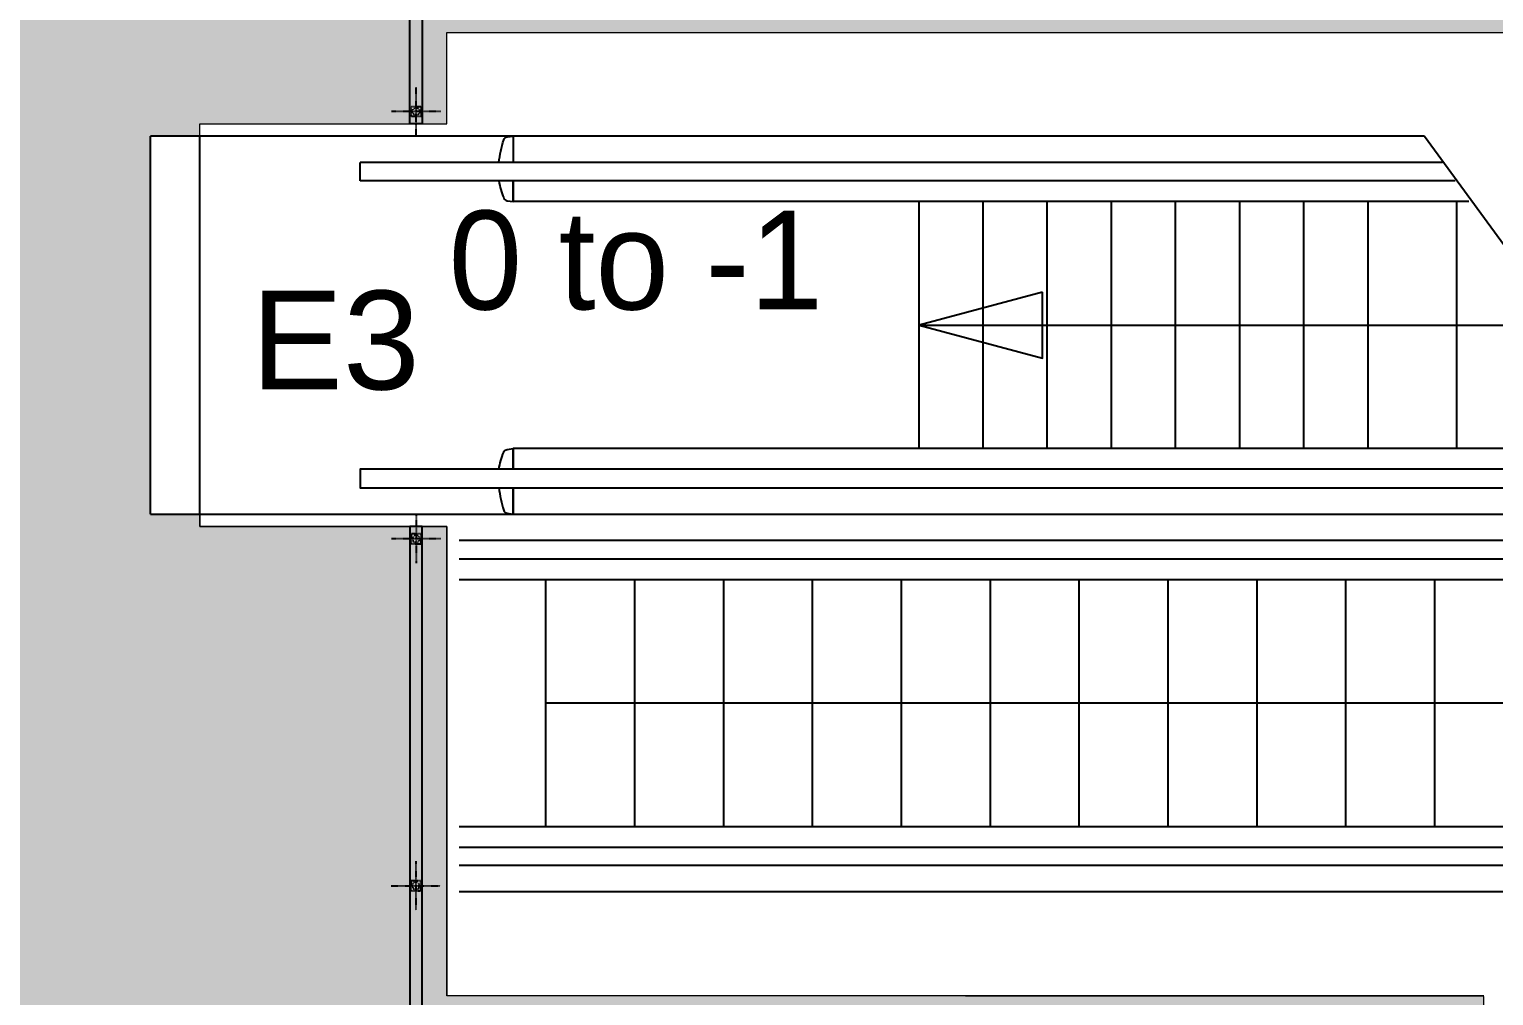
# Model space of a CAD drawing. Header units: metres. Extents: x -11920 to 1298, y -8631 to 433.
# Drawn here: x -3188 to -2594, y -8306 to -7915 of the extents above; entities that cross this region are included whole.
import ezdxf
from ezdxf.enums import TextEntityAlignment as Align

# ---------------------------------------------------------------- set-up
doc = ezdxf.new("R2010")
doc.units = ezdxf.units.M
doc.header["$LTSCALE"] = 0.01
doc.header["$MEASUREMENT"] = 0
doc.linetypes.add('DASHDOT2', pattern=[0.5, 0.25, -0.125, 0, -0.125])
doc.linetypes.add('HIDDEN2', pattern=[0.1875, 0.125, -0.0625])
doc.layers.get('0').update_dxf_attribs({"color": 30, "lineweight": 0})
for name, color, linetype, lineweight in [('Ag-040', 2, 'Continuous', 20), ('AG-Slab_Hole', 163, 'Continuous', 20), ('DOS-AG-Floor_PVC', 91, 'Continuous', 15)]:
    doc.layers.add(name, color=color, linetype=linetype, lineweight=lineweight)
doc.layers.add('AG-HANDRAIL', color=20, linetype='Continuous')
doc.layers.add('AR-ESCALATOR', color=3, linetype='Continuous')
doc.styles.add('ARIAL', font='arial.ttf', dxfattribs={"width": 0.9})
doc.styles.add('IIS IKEA SANS', font='')
doc.styles.get('IIS IKEA SANS').set_extended_font_data('IKEA Sans')

# ---------------------------------------------------------------- blocks, each defined once
blk = doc.blocks.new('IIS_RoomInfo_2D')
at = {"style": 'IIS IKEA SANS'}
for tag, p, height in [('IIS_ROOMINFO_1:ROOMNAME', (-5.191, 1.615), 2), ('IIS_ROOMINFO_1:ROOMNO', (-5.191, -1.385), 2), ('IIS_ROOMINFO_1:ROOMM2', (-5.191, -3.635), 1.25)]:
    blk.add_attdef(tag, p, '', height=height, dxfattribs=at)
blk = doc.blocks.new('HNDR-PLN')
at = {"layer": 'AG-HANDRAIL', "linetype": 'DASHDOT2', "ltscale": 2}
for points in [[(0, -100), (0, 100)], [(-100, -0.3), (100, -0.3)]]:
    blk.add_lwpolyline(points, dxfattribs=at)
at = {"layer": 'AG-HANDRAIL', "color": 9, "linetype": 'HIDDEN2'}
blk.add_lwpolyline([(20, 19.7), (20, -20.3), (-20, -20.3), (-20, 19.7)], close=True, dxfattribs=at)
blk.add_circle((0, -0.3), 15, dxfattribs=at)
blk = doc.blocks.new('GVEST')
at = {"layer": 'AG-HANDRAIL', "ltscale": 0.3}
for points in [[(-16100, -3600), (-16100, -4070), (-16150, -4070), (-16150, -3550), (-6201.1, -3550), (-6201.1, -4070), (-6251.1, -4070), (-6251.1, -3600), (-16100, -3600)], [(-16100, -8609.6), (-16100, -5700), (-16150, -5700), (-16150, -8609.6), (-16100, -8609.6)]]:
    blk.add_lwpolyline(points, dxfattribs=at)
at = {"layer": 'AG-Slab_Hole', "ltscale": 0.3}
for points in [[(-17000, -4120), (-17000, -4070), (-16000, -4070), (-16000, -3700)], [(-16000, -3700), (-6350, -3700), (-6350, -4070), (-5350, -4070), (-5350, -4120)], [(-17000, -5650), (-17000, -5700), (-16000, -5700), (-16000, -7600)], [(-11800, -7600), (-16000, -7600)]]:
    blk.add_lwpolyline(points, dxfattribs=at)
at = {"layer": 'AR-ESCALATOR', "color": 140}
blk.add_line((-12039.2, -4120), (-10922, -5650), dxfattribs=at)
for points in [[(-12039.2, -4120), (-17200, -4120)], [(-17200, -5650), (-17200, -4120)], [(-17000, -5650), (-17000, -4120)], [(-11967.1, -4226.5), (-16350, -4226.5)], [(-16350, -4301.5), (-16350, -4226.5)], [(-11916.3, -4301.5), (-16350, -4301.5)], [(-15730.6, -4301.5), (-15730.6, -4385)], [(-11859.7, -4385), (-15730.6, -4385)], [(-14087.1, -5385), (-14087.1, -4385)], [(-13827.3, -5385), (-13827.3, -4385)], [(-13567.5, -5385), (-13567.5, -4385)], [(-13307.7, -5385), (-13307.7, -4385)], [(-13047.9, -5385), (-13047.9, -4385)], [(-12788.1, -5385), (-12788.1, -4385)], [(-12528.3, -5385), (-12528.3, -4385)], [(-12268.5, -5385), (-12268.5, -4385)], [(-11908.5, -5385), (-11908.5, -4385)], [(-14087.1, -4885), (-11480.6, -4885)], [(-15730.6, -5385), (-15730.6, -5468.5)], [(-11115.5, -5385), (-15730.6, -5385)], [(-15730.6, -5468.5), (-15730.6, -5385)], [(-11054.5, -5468.5), (-16350, -5468.5), (-16350, -5543.5), (-10999.7, -5543.5)], [(-15730.6, -5543.5), (-15730.6, -5650)], [(-17200, -5650), (-10922, -5650)], [(-5850, -5756.5), (-15950, -5756.5)], [(-15950, -5831.5), (-5850, -5831.5)], [(-15950, -5915), (-6450.1, -5915)], [(-15599.3, -5915), (-15599.3, -6915)], [(-15239.3, -5915), (-15239.3, -6915)], [(-14879.3, -5915), (-14879.3, -6915)], [(-14519.3, -5915), (-14519.3, -6915)], [(-14159.3, -5915), (-14159.3, -6915)], [(-13799.3, -5915), (-13799.3, -6915)], [(-13439.3, -5915), (-13439.3, -6915)], [(-13079.3, -5915), (-13079.3, -6915)], [(-12719.3, -5915), (-12719.3, -6915)], [(-12359.3, -5915), (-12359.3, -6915)], [(-11999.3, -5915), (-11999.3, -6915)], [(-7527.6, -6415), (-15599.3, -6415)], [(-15950, -6915), (-6450.1, -6915)], [(-15950, -6998.5), (-5850, -6998.5)], [(-5850, -7073.5), (-15950, -7073.5)], [(-5150, -7180), (-15950, -7180)]]:
    blk.add_lwpolyline(points, dxfattribs=at)
for points in [[(-15788.4, -4226.5, -0.056277), (-15769.1, -4134.8, -0.286419), (-15754.7, -4123.3), (-15730.6, -4120), (-15730.6, -4226.5)], [(-15788.4, -4301.5, 0.07391), (-15769.1, -4370.2, 0.286419), (-15754.7, -4381.7), (-15730.6, -4385), (-15730.6, -4301.5)], [(-15788.4, -5468.5, -0.07391), (-15769.1, -5399.8, -0.286419), (-15754.7, -5388.3), (-15730.6, -5385), (-15730.6, -5468.5)], [(-15788.4, -5543.5, 0.056277), (-15769.1, -5635.2, 0.286419), (-15754.7, -5646.7), (-15730.6, -5650), (-15730.6, -5543.5)]]:
    blk.add_lwpolyline(points, format="xyb", dxfattribs=at)
blk.add_lwpolyline([(-13587.1, -4751), (-14087.1, -4885), (-13587.1, -5019)], close=True, dxfattribs=at)
at = {"rotation": 90.00000000000004}
blk.add_blockref('HNDR-PLN', (-16124.1, -4020), dxfattribs=at)
at = {"xscale": -1}
for p, rotation in [((-16124.1, -5750), 90), ((-16125, -7155.1), 180)]:
    blk.add_blockref('HNDR-PLN', p, dxfattribs=dict(at, rotation=rotation))

msp = doc.modelspace()

# ---------------------------------------------------------------- hatches: boundary and pattern name
at = {"layer": 'DOS-AG-Floor_PVC'}
h = msp.add_hatch(dxfattribs=at)
h.set_pattern_fill('CROSS', color=256, scale=100, style=0)
h.set_pattern_definition([(0, (-1930.435, -7585.879), (25, 25), [12.5, -37.5]), (90, (-1924.185, -7592.129), (-25, 25), [12.5, -37.5])])
h.paths.add_polyline_path([(-1178.93, -8368.12), (-1178.93, -8568.12), (-1628.93, -8568.12), (-1628.93, -8368.12)], flags=16)
edge = h.paths.add_edge_path()
edge.add_line((-1671.93, -8624.41), (-1134.91, -8624.41))
edge.add_line((-1134.91, -8624.41), (-1134.83, -8285.98))
edge.add_line((-1134.83, -8285.98), (-1134.83, -8285.88))
edge.add_line((-1134.83, -8285.88), (-1091.93, -8285.88))
edge.add_line((-1091.93, -8285.88), (-1091.93, -8406.82))
edge.add_arc((-1090.05, -8155.21), 251.62, 269.57118, 359.84649)
edge.add_line((-838.44, -8155.88), (-838.44, -7585.88))
edge.add_line((-838.44, -7585.88), (-1930.44, -7585.88))
edge.add_line((-1930.44, -7585.88), (-1930.44, -7174.88))
edge.add_line((-1930.44, -7174.88), (-1911.51, -7174.88))
edge.add_line((-1911.51, -7174.88), (-1911.44, -7174.88))
edge.add_line((-1911.44, -7174.88), (-1911.44, -7084.88))
edge.add_line((-1911.44, -7084.88), (-1930.44, -7084.88))
edge.add_line((-1930.44, -7084.88), (-1930.44, -6982.88))
edge.add_line((-1930.44, -6982.88), (-1911.44, -6982.88))
edge.add_line((-1911.44, -6982.88), (-1911.44, -6872.88))
edge.add_line((-1911.44, -6872.88), (-1930.44, -6872.88))
edge.add_line((-1930.44, -6872.88), (-1930.44, -6822.88))
edge.add_line((-1930.44, -6822.88), (-1911.44, -6822.88))
edge.add_line((-1911.44, -6822.88), (-1911.44, -6732.88))
edge.add_line((-1911.44, -6732.88), (-1930.44, -6732.88))
edge.add_line((-1930.44, -6732.88), (-1930.44, -6625.88))
edge.add_line((-1930.44, -6625.88), (-1584.44, -6625.88))
edge.add_line((-1584.44, -6625.88), (-1584.44, -6467.88))
edge.add_line((-1584.44, -6467.88), (-2135.44, -6467.88))
edge.add_line((-2135.44, -6467.88), (-2135.44, -7500.88))
edge.add_line((-2135.44, -7500.88), (-3578.44, -7500.88))
edge.add_line((-3578.44, -7500.88), (-3578.44, -7460.88))
edge.add_line((-3578.44, -7460.88), (-3848.44, -7460.88))
edge.add_line((-3848.44, -7460.88), (-3848.44, -7500.88))
edge.add_line((-3848.44, -7500.88), (-4013.44, -7500.88))
edge.add_line((-4013.44, -7500.88), (-4013.44, -7460.88))
edge.add_line((-4013.44, -7460.88), (-4283.44, -7460.88))
edge.add_line((-4283.44, -7460.88), (-4283.44, -7500.88))
edge.add_line((-4283.44, -7500.88), (-4341.44, -7500.88))
edge.add_line((-4341.44, -7500.88), (-4341.44, -8015.88))
edge.add_line((-4341.44, -8015.88), (-4198.44, -8015.88))
edge.add_line((-4198.44, -8015.88), (-4198.44, -8095.88))
edge.add_line((-4198.44, -8095.88), (-4278.44, -8095.88))
edge.add_line((-4278.44, -8095.88), (-4278.44, -8305.88))
edge.add_line((-4278.44, -8305.88), (-4198.44, -8305.88))
edge.add_line((-4198.44, -8305.88), (-4198.44, -8400.88))
edge.add_line((-4198.44, -8400.88), (-3438.44, -8400.88))
edge.add_line((-3438.44, -8400.88), (-3438.44, -8305.88))
edge.add_line((-3438.44, -8305.88), (-3358.44, -8305.88))
edge.add_line((-3358.44, -8305.88), (-3358.44, -8400.88))
edge.add_line((-3358.44, -8400.88), (-2764.38, -8400.88))
edge.add_line((-2764.38, -8400.88), (-2764.38, -8385.41))
edge.add_line((-2764.38, -8385.41), (-2598.44, -8385.41))
edge.add_line((-2598.44, -8385.41), (-2598.44, -8306.21))
edge.add_line((-2598.44, -8306.21), (-3018.44, -8305.88))
edge.add_line((-3018.44, -8305.88), (-3018.44, -8115.88))
edge.add_line((-3018.44, -8115.88), (-3118.44, -8115.88))
edge.add_line((-3118.44, -8115.88), (-3118.44, -8110.88))
edge.add_line((-3118.44, -8110.88), (-3138.44, -8110.88))
edge.add_line((-3138.44, -8110.88), (-3138.44, -7957.88))
edge.add_line((-3138.44, -7957.88), (-3118.44, -7957.88))
edge.add_line((-3118.44, -7957.88), (-3118.44, -7952.88))
edge.add_line((-3118.44, -7952.88), (-3018.44, -7952.88))
edge.add_line((-3018.44, -7952.88), (-3018.44, -7915.88))
edge.add_line((-3018.44, -7915.88), (-2053.44, -7915.88))
edge.add_line((-2053.44, -7915.88), (-2053.44, -7952.88))
edge.add_line((-2053.44, -7952.88), (-1953.44, -7952.88))
edge.add_line((-1953.44, -7952.88), (-1953.44, -7957.88))
edge.add_line((-1953.44, -7957.88), (-1933.44, -7957.88))
edge.add_line((-1933.44, -7957.88), (-1933.44, -8263.88))
edge.add_line((-1933.44, -8263.88), (-1953.44, -8263.88))
edge.add_line((-1953.44, -8263.88), (-1953.44, -8268.88))
edge.add_line((-1953.44, -8268.88), (-2053.44, -8268.88))
edge.add_line((-2053.44, -8268.88), (-2053.44, -8305.88))
edge.add_line((-2053.44, -8305.88), (-2518.44, -8305.88))
edge.add_line((-2518.44, -8305.88), (-2518.44, -8385.51))
edge.add_line((-2518.44, -8385.51), (-2142.49, -8385.41))
edge.add_line((-2142.49, -8385.41), (-2142.49, -8406.48))
edge.add_line((-2142.49, -8406.48), (-2139.59, -8406.48))
edge.add_line((-2139.59, -8406.48), (-2139.59, -8406.82))
edge.add_line((-2139.59, -8406.82), (-2135.93, -8400.88))
edge.add_line((-2135.93, -8400.88), (-1758.44, -8400.88))
edge.add_line((-1758.44, -8400.88), (-1758.44, -8305.88))
edge.add_line((-1758.44, -8305.88), (-1714.93, -8305.88))
edge.add_line((-1714.93, -8305.88), (-1714.93, -8285.88))
edge.add_line((-1714.93, -8285.88), (-1671.93, -8285.88))
edge.add_line((-1671.93, -8285.88), (-1671.93, -8624.41))

# ---------------------------------------------------------------- linework, layer by layer
msp.add_lwpolyline([(-3358.44, -8400.88), (-2764.38, -8400.88), (-2764.38, -8385.41), (-2598.44, -8385.41), (-2598.44, -8306.21), (-3018.44, -8305.88), (-3018.44, -8115.88), (-3118.44, -8115.88), (-3118.44, -8110.88), (-3138.44, -8110.88), (-3138.44, -7957.88), (-3118.44, -7957.88), (-3118.44, -7952.88), (-3018.44, -7952.88), (-3018.44, -7915.88), (-2053.44, -7915.88)], dxfattribs=at)

# ---------------------------------------------------------------- block references
at = {"layer": 'Ag-040', "color": 2, "linetype": 'Continuous', "lineweight": -2, "transparency": 33554610}
ref = msp.add_blockref('IIS_RoomInfo_2D', (-2822.44, -8060.35), dxfattribs=dict(at, xscale=-20, yscale=20, zscale=20))
ref.add_attrib('IIS_ROOMINFO_1:ROOMNAME', '0 to -1', (-3017.66, -8028.06), dxfattribs={"layer": '0', "height": 40, "style": 'IIS IKEA SANS'})
at = {"layer": 'AR-ESCALATOR', "xscale": 0.1, "yscale": 0.1, "zscale": 0.1}
msp.add_blockref('GVEST', (-1418.44, -7545.88), dxfattribs=at)

# ---------------------------------------------------------------- texts
at = {"layer": 'Ag-040', "style": 'ARIAL'}
msp.add_text('E3', height=40, dxfattribs=at).set_placement((-3063.52, -8040.43), align=Align.MIDDLE_CENTER)

doc.saveas('drawing.dxf')
